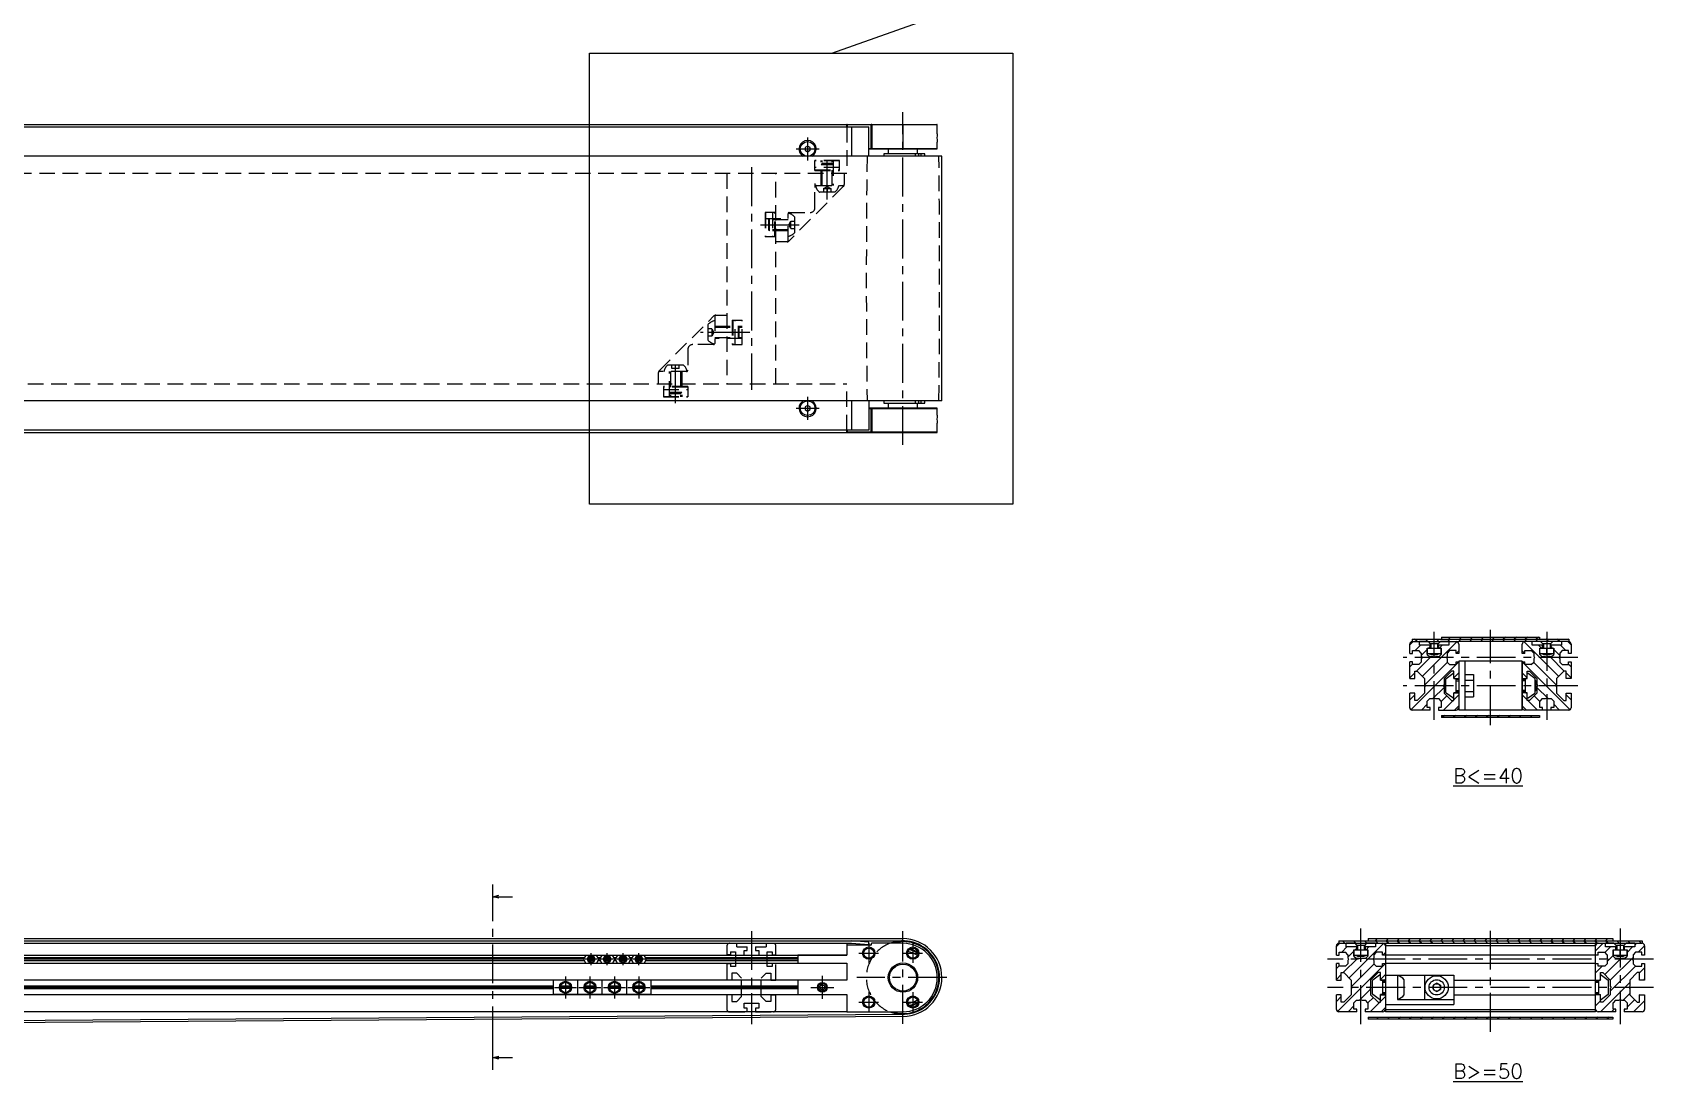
# Model space of a CAD drawing. Extents: x 0 to 1797, y -8 to 948.
# Drawn here: x 991 to 1654, y 105 to 534 of the extents above; entities that cross this region are included whole.
import ezdxf

# ---------------------------------------------------------------- set-up
doc = ezdxf.new("R2010")
doc.units = 0
doc.header["$LTSCALE"] = 0.5
doc.linetypes.add('CENTER', pattern=[50.8, 31.75, -6.35, 6.35, -6.35])
doc.linetypes.add('DASHED', pattern=[19.05, 12.7, -6.35])
for name, color, linetype in [('MSM_CENTER', 1, 'CENTER'), ('MSM_CONTINUOUS', 7, 'CONTINUOUS'), ('MSM_DASHED', 4, 'DASHED'), ('MSM_NARROW', 5, 'CONTINUOUS'), ('MSM_PART_NUMBER', 7, 'CONTINUOUS')]:
    doc.layers.add(name, color=color, linetype=linetype)
doc.styles.get("Standard").update_dxf_attribs({"font": 'txt.shx', "height": 3, "bigfont": 'bigfont.shx'})

msp = doc.modelspace()

# ---------------------------------------------------------------- linework, layer by layer
at = {"layer": 'MSM_CENTER'}
for p, q in [((1347.19, 365.77), (1347.19, 501.77)), ((1308.19, 491.47), (1308.19, 482.07)), ((1303.49, 486.77), (1312.89, 486.77)), ((1285.19, 479.27), (1285.19, 388.27)), ((1316.19, 466.02), (1316.19, 483.07)), ((1288.89, 455.77), (1305.94, 455.77)), ((1284.5, 411.77), (1264.44, 411.77)), ((1254.19, 382.77), (1254.19, 401.52)), ((1308.19, 385.47), (1308.19, 376.07)), ((1303.49, 380.77), (1312.89, 380.77)), ((1564.46, 253.32), (1564.46, 289.32)), ((1587.46, 251.17), (1587.46, 290.22)), ((1610.46, 289.32), (1610.46, 253.32)), ((1623.16, 278.82), (1551.76, 278.82)), ((1623.16, 267.32), (1551.76, 267.32)), ((1179.47, 120.26), (1179.47, 176.06)), ((1285.19, 167), (1285.19, 129)), ((1347.19, 129.1), (1347.19, 166.9)), ((1534.46, 129), (1534.46, 168)), ((1587.46, 125.85), (1587.46, 168.9)), ((1640.46, 168), (1640.46, 129)), ((1333.19, 162), (1333.19, 154)), ((1351.19, 162), (1351.19, 154)), ((1222.19, 155.5), (1217.19, 155.5)), ((1219.69, 153), (1219.69, 158)), ((1228.69, 155.5), (1223.69, 155.5)), ((1226.19, 153), (1226.19, 158)), ((1235.19, 155.5), (1230.19, 155.5)), ((1232.69, 153), (1232.69, 158)), ((1241.69, 155.5), (1236.69, 155.5)), ((1239.19, 153), (1239.19, 158)), ((1329.19, 158), (1337.19, 158)), ((1347.19, 158), (1355.19, 158)), ((1654.16, 155.5), (1520.76, 155.5)), ((1209.19, 148.5), (1209.19, 139.5)), ((1219.19, 148.5), (1219.19, 139.5)), ((1229.19, 148.5), (1229.19, 139.5)), ((1239.19, 148.5), (1239.19, 139.5)), ((1314.19, 148.7), (1314.19, 139.3)), ((1365.19, 148), (1328.29, 148)), ((1204.69, 144), (1213.69, 144)), ((1214.69, 144), (1223.69, 144)), ((1224.69, 144), (1233.69, 144)), ((1234.69, 144), (1243.69, 144)), ((1309.49, 144), (1318.89, 144)), ((1333.19, 142), (1333.19, 134)), ((1351.19, 142), (1351.19, 134)), ((1654.16, 144), (1520.76, 144)), ((1329.19, 138), (1337.19, 138)), ((1347.19, 138), (1355.19, 138))]:
    msp.add_line(p, q, dxfattribs=at)
at = {"layer": 'MSM_CONTINUOUS'}
for p, q in [((333.39, 496.77), (1360.99, 496.77)), ((361.13, 495.77), (1333.24, 495.77)), ((1324.19, 495.77), (1324.19, 496.77)), ((1361.19, 496.57), (1324.19, 496.57)), ((1324.39, 496.77), (1324.39, 495.77)), ((1326.23, 483.77), (1326.23, 495.77)), ((1333.24, 483.77), (1333.24, 495.77)), ((1333.99, 496.77), (1333.99, 486.77)), ((1334.19, 496.57), (1334.19, 486.97)), ((1334.39, 496.77), (1334.39, 486.77)), ((1347.19, 496.77), (1347.19, 486.77)), ((1361.19, 492.97), (1361.19, 496.57)), ((1308.19, 487.93), (1307.19, 487.35)), ((1307.19, 487.35), (1307.19, 486.19)), ((1307.19, 486.19), (1308.19, 485.62)), ((1309.19, 487.35), (1308.19, 487.93)), ((1308.19, 485.62), (1309.19, 486.19)), ((1309.19, 486.19), (1309.19, 487.35)), ((1333.24, 486.97), (1361.19, 486.97)), ((1333.24, 486.77), (1360.99, 486.77)), ((1339.34, 484.77), (1339.34, 483.77)), ((1356.14, 484.77), (1339.34, 484.77)), ((1341.19, 486.77), (1341.19, 484.77)), ((1352.37, 483.77), (1352.37, 484.77)), ((1353.19, 484.77), (1353.19, 486.77)), ((1353.7, 483.77), (1353.7, 484.77)), ((1354.44, 484.77), (1354.44, 483.77)), ((1356.14, 483.77), (1356.14, 484.77)), ((1361.19, 486.97), (1361.19, 489.59)), ((1363.09, 483.77), (331.29, 483.77)), ((1363.09, 383.77), (1363.09, 483.77)), ((1363.09, 383.77), (331.29, 383.77)), ((1308.19, 381.93), (1307.19, 381.35)), ((1307.19, 381.35), (1307.19, 380.19)), ((1307.19, 380.19), (1308.19, 379.62)), ((1309.19, 381.35), (1308.19, 381.93)), ((1308.19, 379.62), (1309.19, 380.19)), ((1309.19, 380.19), (1309.19, 381.35)), ((1326.23, 371.77), (1326.23, 383.77)), ((1333.24, 383.77), (1333.24, 371.77)), ((1360.99, 380.77), (1333.24, 380.77)), ((1361.19, 380.57), (1333.24, 380.57)), ((1333.99, 380.77), (1333.99, 370.77)), ((1334.19, 380.57), (1334.19, 370.97)), ((1334.39, 380.77), (1334.39, 370.77)), ((1339.34, 383.77), (1339.34, 382.77)), ((1339.34, 382.77), (1356.14, 382.77)), ((1341.19, 382.77), (1341.19, 380.77)), ((1347.19, 370.77), (1347.19, 380.77)), ((1352.37, 382.77), (1352.37, 383.77)), ((1353.19, 380.77), (1353.19, 382.77)), ((1353.7, 382.77), (1353.7, 383.77)), ((1354.44, 383.77), (1354.44, 382.77)), ((1356.14, 382.77), (1356.14, 383.77)), ((1361.19, 377.97), (1361.19, 380.57)), ((1333.24, 371.77), (361.13, 371.77)), ((1324.19, 370.77), (1324.19, 371.77)), ((1324.39, 371.77), (1324.39, 370.77)), ((1361.19, 370.97), (1361.19, 374.59)), ((333.39, 370.77), (1360.99, 370.77)), ((1361.19, 370.97), (1324.19, 370.97)), ((1555.46, 286.32), (1619.46, 286.32)), ((1555.46, 286.32), (1555.46, 285.32)), ((1555.46, 285.32), (1574.46, 285.32)), ((1558.46, 283.82), (1558.46, 285.32)), ((1561.96, 285.32), (1558.46, 285.32)), ((1561.96, 285.32), (1562.86, 284.42)), ((1566.06, 284.42), (1566.96, 285.32)), ((1570.46, 285.32), (1566.96, 285.32)), ((1567.46, 287.22), (1607.46, 287.22)), ((1567.46, 287.22), (1567.46, 286.32)), ((1570.46, 285.32), (1570.46, 283.82)), ((1619.46, 285.32), (1574.46, 285.32)), ((1604.46, 283.82), (1604.46, 285.32)), ((1607.96, 285.32), (1604.46, 285.32)), ((1607.46, 287.22), (1607.46, 286.32)), ((1607.96, 285.32), (1608.86, 284.42)), ((1612.06, 284.42), (1612.96, 285.32)), ((1616.46, 285.32), (1612.96, 285.32)), ((1616.46, 285.32), (1616.46, 283.82)), ((1619.46, 286.32), (1619.46, 285.32)), ((1554.46, 280.52), (1554.46, 284.32)), ((1554.46, 280.52), (1555.56, 280.52)), ((1555.56, 281.67), (1558.16, 281.67)), ((1555.56, 280.52), (1555.56, 281.67)), ((1559.16, 280.67), (1558.16, 281.67)), ((1562.76, 283.82), (1558.46, 283.82)), ((1559.16, 280.67), (1559.16, 279.34)), ((1559.16, 279.34), (1559.46, 278.82)), ((1559.46, 278.82), (1559.16, 278.3)), ((1561.61, 282.72), (1567.31, 282.72)), ((1561.61, 280.12), (1561.61, 282.72)), ((1561.61, 280.12), (1562.61, 279.12)), ((1561.71, 280.32), (1561.71, 282.72)), ((1567.21, 280.32), (1561.71, 280.32)), ((1563.94, 279.12), (1562.61, 279.12)), ((1562.76, 282.72), (1562.76, 283.82)), ((1562.86, 284.42), (1562.86, 282.72)), ((1566.06, 284.42), (1562.86, 284.42)), ((1562.91, 280.32), (1563.11, 280.12)), ((1563.11, 280.12), (1565.81, 280.12)), ((1564.46, 278.82), (1563.94, 279.12)), ((1564.46, 280.57), (1564.46, 282.72)), ((1564.98, 279.12), (1564.46, 278.82)), ((1566.31, 279.12), (1564.98, 279.12)), ((1565.81, 280.12), (1566.02, 280.33)), ((1566.06, 282.72), (1566.06, 284.42)), ((1566.16, 283.82), (1566.16, 282.72)), ((1570.46, 283.82), (1566.16, 283.82)), ((1566.31, 279.12), (1567.31, 280.12)), ((1567.21, 282.72), (1567.21, 280.32)), ((1567.31, 282.72), (1567.31, 280.12)), ((1569.76, 279.34), (1569.46, 278.82)), ((1569.46, 278.82), (1569.76, 278.3)), ((1570.76, 281.67), (1569.76, 280.67)), ((1569.76, 280.67), (1569.76, 279.34)), ((1573.36, 281.67), (1570.76, 281.67)), ((1573.36, 280.52), (1573.36, 281.67)), ((1574.46, 280.52), (1573.36, 280.52)), ((1574.46, 284.32), (1574.46, 280.52)), ((1600.46, 280.52), (1600.46, 284.32)), ((1601.56, 280.52), (1600.46, 280.52)), ((1601.56, 281.67), (1604.16, 281.67)), ((1601.56, 280.52), (1601.56, 281.67)), ((1605.16, 280.67), (1604.16, 281.67)), ((1608.76, 283.82), (1604.46, 283.82)), ((1605.16, 280.67), (1605.16, 279.34)), ((1605.16, 279.34), (1605.46, 278.82)), ((1605.46, 278.82), (1605.16, 278.3)), ((1607.61, 280.12), (1607.61, 282.72)), ((1607.61, 282.72), (1613.31, 282.72)), ((1607.61, 280.12), (1608.61, 279.12)), ((1607.71, 280.32), (1607.71, 282.72)), ((1613.21, 280.32), (1607.71, 280.32)), ((1609.94, 279.12), (1608.61, 279.12)), ((1608.76, 282.72), (1608.76, 283.82)), ((1612.06, 284.42), (1608.86, 284.42)), ((1608.86, 284.42), (1608.86, 282.72)), ((1608.91, 280.32), (1609.11, 280.12)), ((1609.11, 280.12), (1611.81, 280.12)), ((1610.46, 278.82), (1609.94, 279.12)), ((1610.46, 280.57), (1610.46, 282.72)), ((1610.98, 279.12), (1610.46, 278.82)), ((1612.31, 279.12), (1610.98, 279.12)), ((1611.81, 280.12), (1612.02, 280.33)), ((1612.06, 284.42), (1612.06, 282.72)), ((1612.16, 283.82), (1612.16, 282.72)), ((1616.46, 283.82), (1612.16, 283.82)), ((1612.31, 279.12), (1613.31, 280.12)), ((1613.21, 282.72), (1613.21, 280.32)), ((1613.31, 282.72), (1613.31, 280.12)), ((1615.76, 279.34), (1615.46, 278.82)), ((1615.46, 278.82), (1615.76, 278.3)), ((1616.76, 281.67), (1615.76, 280.67)), ((1615.76, 280.67), (1615.76, 279.34)), ((1619.36, 281.67), (1616.76, 281.67)), ((1619.36, 280.52), (1619.36, 281.67)), ((1620.46, 280.52), (1619.36, 280.52)), ((1620.46, 284.32), (1620.46, 280.52)), ((1554.46, 270.32), (1554.46, 277.12)), ((1555.56, 277.12), (1554.46, 277.12)), ((1555.56, 275.97), (1555.56, 277.12)), ((1558.16, 275.97), (1555.56, 275.97)), ((1556.46, 273.32), (1557.46, 273.32)), ((1556.46, 270.32), (1556.46, 273.32)), ((1560.46, 270.32), (1557.46, 273.32)), ((1558.16, 275.97), (1559.16, 276.97)), ((1559.16, 278.3), (1559.16, 276.97)), ((1571.46, 273.32), (1568.46, 270.32)), ((1569.29, 270.31), (1572.1, 272.28)), ((1569.76, 278.3), (1569.76, 276.97)), ((1569.76, 276.97), (1570.76, 275.97)), ((1570.76, 275.97), (1573.36, 275.97)), ((1572.46, 273.32), (1571.46, 273.32)), ((1572.46, 270.22), (1572.46, 273.32)), ((1573.36, 275.97), (1573.36, 277.12)), ((1573.36, 277.12), (1574.46, 277.12)), ((1600.46, 277.32), (1574.46, 277.32)), ((1574.46, 277.32), (1574.46, 257.32)), ((1576.96, 277.32), (1576.96, 257.32)), ((1576.96, 271.94), (1580.46, 271.94)), ((1580.46, 271.94), (1580.46, 262.7)), ((1600.46, 277.32), (1600.46, 257.32)), ((1600.46, 277.12), (1601.56, 277.12)), ((1600.46, 257.32), (1600.46, 277.12)), ((1601.56, 275.97), (1601.56, 277.12)), ((1604.16, 275.97), (1601.56, 275.97)), ((1602.46, 273.32), (1603.46, 273.32)), ((1602.46, 270.22), (1602.46, 273.32)), ((1605.63, 270.31), (1602.82, 272.28)), ((1606.46, 270.32), (1603.46, 273.32)), ((1604.16, 275.97), (1605.16, 276.97)), ((1605.16, 277.45), (1605.15, 277.45)), ((1605.16, 278.3), (1605.16, 276.97)), ((1617.46, 273.32), (1614.46, 270.32)), ((1615.76, 278.3), (1615.76, 276.97)), ((1615.76, 276.97), (1616.76, 275.97)), ((1616.76, 275.97), (1619.36, 275.97)), ((1618.46, 273.32), (1617.46, 273.32)), ((1618.46, 270.32), (1618.46, 273.32)), ((1619.36, 275.97), (1619.36, 277.12)), ((1619.36, 277.12), (1620.46, 277.12)), ((1620.46, 277.12), (1620.46, 270.32)), ((1554.46, 270.32), (1556.46, 270.32)), ((1556.46, 270.42), (1556.46, 271.62)), ((1556.46, 270.42), (1556.46, 270.42)), ((1560.46, 270.32), (1560.46, 267.84)), ((1560.46, 267.84), (1560.76, 267.32)), ((1560.76, 267.32), (1560.46, 266.8)), ((1560.46, 266.8), (1560.46, 264.32)), ((1568.46, 267.84), (1568.16, 267.32)), ((1568.16, 267.32), (1568.46, 266.8)), ((1568.46, 270.32), (1568.46, 267.84)), ((1568.46, 266.8), (1568.46, 264.32)), ((1568.96, 269.33), (1569.16, 269.53)), ((1568.96, 269.33), (1568.96, 265.31)), ((1568.96, 265.31), (1569.16, 265.11)), ((1569.16, 264.58), (1569.16, 270.06)), ((1572.46, 270.27), (1574.46, 270.27)), ((1572.46, 270.22), (1573.06, 270.22)), ((1573.26, 270.02), (1573.26, 264.62)), ((1574.46, 269.82), (1573.26, 269.82)), ((1576.96, 269.63), (1580.46, 269.63)), ((1600.46, 270.27), (1602.46, 270.27)), ((1600.46, 269.82), (1601.66, 269.82)), ((1601.66, 270.02), (1601.66, 264.62)), ((1602.46, 270.22), (1601.86, 270.22)), ((1605.76, 264.58), (1605.76, 270.06)), ((1605.96, 269.33), (1605.76, 269.53)), ((1605.96, 265.31), (1605.76, 265.11)), ((1605.96, 269.33), (1605.96, 265.31)), ((1606.46, 270.32), (1606.46, 267.84)), ((1606.46, 267.84), (1606.76, 267.32)), ((1606.76, 267.32), (1606.46, 266.8)), ((1606.46, 266.8), (1606.46, 264.32)), ((1614.46, 267.84), (1614.16, 267.32)), ((1614.16, 267.32), (1614.46, 266.8)), ((1614.46, 270.32), (1614.46, 267.84)), ((1614.46, 266.8), (1614.46, 264.32)), ((1618.46, 270.42), (1618.46, 271.62)), ((1618.46, 270.42), (1618.46, 270.42)), ((1620.46, 270.32), (1618.46, 270.32)), ((1554.46, 258.32), (1554.46, 264.32)), ((1556.46, 264.32), (1554.46, 264.32)), ((1556.46, 261.32), (1556.46, 264.32)), ((1557.46, 261.32), (1556.46, 261.32)), ((1557.46, 261.32), (1560.46, 264.32)), ((1562.61, 262.02), (1561.61, 261.02)), ((1561.61, 258.42), (1561.61, 261.02)), ((1562.61, 262.02), (1563.94, 262.02)), ((1563.94, 262.02), (1564.46, 262.32)), ((1564.46, 262.32), (1564.98, 262.02)), ((1564.98, 262.02), (1566.31, 262.02)), ((1567.31, 261.02), (1566.31, 262.02)), ((1567.31, 261.02), (1567.31, 258.42)), ((1568.46, 264.32), (1571.46, 261.32)), ((1572.1, 262.36), (1569.29, 264.33)), ((1571.46, 261.32), (1572.46, 261.32)), ((1572.46, 261.32), (1572.46, 264.42)), ((1573.06, 264.42), (1572.46, 264.42)), ((1572.46, 264.37), (1574.46, 264.37)), ((1573.26, 264.82), (1574.46, 264.82)), ((1576.96, 265.01), (1580.46, 265.01)), ((1576.96, 262.7), (1580.46, 262.7)), ((1601.66, 264.82), (1600.46, 264.82)), ((1602.46, 264.37), (1600.46, 264.37)), ((1601.86, 264.42), (1602.46, 264.42)), ((1602.46, 261.32), (1602.46, 264.42)), ((1603.46, 261.32), (1602.46, 261.32)), ((1602.82, 262.36), (1605.63, 264.33)), ((1603.46, 261.32), (1606.46, 264.32)), ((1608.61, 262.02), (1607.61, 261.02)), ((1607.61, 258.42), (1607.61, 261.02)), ((1608.61, 262.02), (1609.94, 262.02)), ((1609.94, 262.02), (1610.46, 262.32)), ((1610.46, 262.32), (1610.98, 262.02)), ((1610.98, 262.02), (1612.31, 262.02)), ((1613.31, 261.02), (1612.31, 262.02)), ((1613.31, 261.02), (1613.31, 258.42)), ((1614.46, 264.32), (1617.46, 261.32)), ((1617.46, 261.32), (1618.46, 261.32)), ((1618.46, 264.32), (1620.46, 264.32)), ((1618.46, 261.32), (1618.46, 264.32)), ((1618.46, 263.02), (1618.46, 264.22)), ((1620.46, 264.32), (1620.46, 258.32)), ((1562.76, 257.32), (1555.46, 257.32)), ((1562.76, 258.42), (1561.61, 258.42)), ((1562.76, 257.32), (1562.76, 258.42)), ((1567.31, 258.42), (1566.16, 258.42)), ((1566.16, 258.42), (1566.16, 257.32)), ((1566.16, 257.32), (1573.46, 257.32)), ((1567.46, 255.16), (1567.46, 254.26)), ((1567.46, 255.16), (1607.46, 255.16)), ((1607.46, 254.26), (1567.46, 254.26)), ((1600.46, 257.32), (1574.46, 257.32)), ((1619.46, 257.32), (1601.46, 257.32)), ((1607.46, 255.16), (1607.46, 254.26)), ((1608.76, 258.42), (1607.61, 258.42)), ((1608.76, 257.32), (1608.76, 258.42)), ((1613.31, 258.42), (1612.16, 258.42)), ((1612.16, 258.42), (1612.16, 257.32)), ((1179.47, 176.06), (1179.47, 186.06)), ((1179.47, 181.06), (1181.97, 181.73)), ((1179.47, 181.06), (1187.47, 181.06)), ((1181.97, 180.39), (1179.47, 181.06)), ((347.19, 163.9), (1347.19, 163.9)), ((347.19, 163), (1347.19, 163)), ((368.19, 162), (1326.19, 162)), ((1324.19, 162), (1324.19, 157.1)), ((1333.99, 161.2), (1324.39, 161.2)), ((1326.19, 162), (1333.17, 161.5)), ((1333.24, 162.5), (1326.22, 163)), ((1333.17, 161.5), (1333.24, 162.5)), ((1334.19, 161.8), (1334.19, 161.4)), ((1347.19, 162), (1334.39, 162)), ((1347.19, 161.8), (1347.19, 162)), ((1524.46, 157.2), (1524.46, 161)), ((1525.46, 163), (1649.46, 163)), ((1525.46, 163), (1525.46, 162)), ((1525.46, 162), (1649.46, 162)), ((1528.46, 160.5), (1528.46, 162)), ((1531.96, 162), (1528.46, 162)), ((1532.76, 160.5), (1528.46, 160.5)), ((1531.61, 159.4), (1537.31, 159.4)), ((1531.61, 156.8), (1531.61, 159.4)), ((1531.71, 157), (1531.71, 159.4)), ((1531.96, 162), (1532.86, 161.1)), ((1532.76, 159.4), (1532.76, 160.5)), ((1536.06, 161.1), (1532.86, 161.1)), ((1532.86, 161.1), (1532.86, 159.4)), ((1534.46, 157.25), (1534.46, 159.4)), ((1536.06, 161.1), (1536.96, 162)), ((1536.06, 161.1), (1536.06, 159.4)), ((1536.16, 160.5), (1536.16, 159.4)), ((1540.46, 160.5), (1536.16, 160.5)), ((1540.46, 162), (1536.96, 162)), ((1537.21, 159.4), (1537.21, 157)), ((1537.31, 159.4), (1537.31, 156.8)), ((1537.46, 163.9), (1637.46, 163.9)), ((1537.46, 163.9), (1537.46, 163)), ((1540.46, 162), (1540.46, 160.5)), ((1544.46, 162), (1544.46, 134)), ((1630.46, 161), (1544.46, 161)), ((1630.46, 134), (1630.46, 162)), ((1634.46, 160.5), (1634.46, 162)), ((1637.96, 162), (1634.46, 162)), ((1638.76, 160.5), (1634.46, 160.5)), ((1637.46, 163.9), (1637.46, 163)), ((1637.61, 159.4), (1643.31, 159.4)), ((1637.61, 156.8), (1637.61, 159.4)), ((1637.71, 157), (1637.71, 159.4)), ((1637.96, 162), (1638.86, 161.1)), ((1638.76, 159.4), (1638.76, 160.5)), ((1642.06, 161.1), (1638.86, 161.1)), ((1638.86, 161.1), (1638.86, 159.4)), ((1640.46, 157.25), (1640.46, 159.4)), ((1642.06, 161.1), (1642.96, 162)), ((1642.06, 161.1), (1642.06, 159.4)), ((1642.16, 160.5), (1642.16, 159.4)), ((1646.46, 160.5), (1642.16, 160.5)), ((1646.46, 162), (1642.96, 162)), ((1643.21, 159.4), (1643.21, 157)), ((1643.31, 159.4), (1643.31, 156.8)), ((1646.46, 162), (1646.46, 160.5)), ((1649.46, 163), (1649.46, 162)), ((1650.46, 161), (1650.46, 157.2)), ((370.19, 157.2), (1324.19, 157.2)), ((1324.19, 153.8), (370.19, 153.8)), ((1216.81, 156.02), (390.19, 156.02)), ((1216.51, 155.5), (390.19, 155.5)), ((390.19, 154.98), (1216.81, 154.98)), ((1217.49, 157.2), (1216.51, 155.5)), ((1216.51, 155.5), (1217.49, 153.8)), ((1220.92, 155.5), (1218.46, 155.5)), ((1220.8, 156.02), (1218.57, 156.02)), ((1220.8, 154.98), (1218.57, 154.98)), ((1222.86, 155.5), (1221.88, 157.2)), ((1221.88, 153.8), (1222.86, 155.5)), ((1223.31, 156.02), (1222.56, 156.02)), ((1222.56, 154.98), (1223.31, 154.98)), ((1223.01, 155.5), (1222.86, 155.5)), ((1223.99, 157.2), (1223.01, 155.5)), ((1223.01, 155.5), (1223.99, 153.8)), ((1227.42, 155.5), (1224.96, 155.5)), ((1227.3, 156.02), (1225.07, 156.02)), ((1227.3, 154.98), (1225.07, 154.98)), ((1229.36, 155.5), (1228.38, 157.2)), ((1228.38, 153.8), (1229.36, 155.5)), ((1229.81, 156.02), (1229.06, 156.02)), ((1229.06, 154.98), (1229.81, 154.98)), ((1229.51, 155.5), (1229.36, 155.5)), ((1230.49, 157.2), (1229.51, 155.5)), ((1229.51, 155.5), (1230.49, 153.8)), ((1233.92, 155.5), (1231.46, 155.5)), ((1233.8, 156.02), (1231.57, 156.02)), ((1233.8, 154.98), (1231.57, 154.98)), ((1235.86, 155.5), (1234.88, 157.2)), ((1234.88, 153.8), (1235.86, 155.5)), ((1236.31, 156.02), (1235.56, 156.02)), ((1235.56, 154.98), (1236.31, 154.98)), ((1236.01, 155.5), (1235.86, 155.5)), ((1236.99, 157.2), (1236.01, 155.5)), ((1236.01, 155.5), (1236.99, 153.8)), ((1240.42, 155.5), (1237.96, 155.5)), ((1240.3, 156.02), (1238.07, 156.02)), ((1240.3, 154.98), (1238.07, 154.98)), ((1242.36, 155.5), (1241.38, 157.2)), ((1241.38, 153.8), (1242.36, 155.5)), ((1304.19, 156.02), (1242.06, 156.02)), ((1242.06, 154.98), (1304.19, 154.98)), ((1304.19, 155.5), (1242.36, 155.5)), ((1324.19, 157.1), (1304.19, 157.1)), ((1304.19, 157.1), (1304.19, 153.9)), ((1304.19, 153.9), (1324.19, 153.9)), ((1324.19, 153.9), (1324.19, 146.9)), ((1353.04, 157.08), (1352.69, 157.29)), ((1353.13, 158.02), (1353.25, 157.93)), ((1524.46, 157.2), (1525.56, 157.2)), ((1524.46, 147), (1524.46, 153.8)), ((1525.56, 153.8), (1524.46, 153.8)), ((1525.56, 158.35), (1528.16, 158.35)), ((1525.56, 157.2), (1525.56, 158.35)), ((1525.56, 152.65), (1525.56, 153.8)), ((1528.16, 152.65), (1525.56, 152.65)), ((1529.16, 157.35), (1528.16, 158.35)), ((1528.16, 152.65), (1529.16, 153.65)), ((1529.16, 157.35), (1529.16, 156.02)), ((1529.16, 156.02), (1529.46, 155.5)), ((1529.46, 155.5), (1529.16, 154.98)), ((1529.16, 154.98), (1529.16, 153.65)), ((1531.61, 156.8), (1532.61, 155.8)), ((1537.21, 157), (1531.71, 157)), ((1533.94, 155.8), (1532.61, 155.8)), ((1532.91, 157), (1533.11, 156.8)), ((1533.11, 156.8), (1535.81, 156.8)), ((1534.46, 155.5), (1533.94, 155.8)), ((1534.98, 155.8), (1534.46, 155.5)), ((1536.31, 155.8), (1534.98, 155.8)), ((1535.81, 156.8), (1536.02, 157)), ((1536.31, 155.8), (1537.31, 156.8)), ((1539.76, 156.02), (1539.46, 155.5)), ((1539.46, 155.5), (1539.76, 154.98)), ((1540.76, 158.35), (1539.76, 157.35)), ((1539.76, 157.35), (1539.76, 156.02)), ((1539.76, 154.98), (1539.76, 153.65)), ((1539.76, 154.13), (1539.77, 154.13)), ((1539.76, 153.65), (1540.76, 152.65)), ((1543.36, 158.35), (1540.76, 158.35)), ((1540.76, 152.65), (1543.36, 152.65)), ((1543.36, 157.2), (1543.36, 158.35)), ((1544.46, 157.2), (1543.36, 157.2)), ((1543.36, 152.65), (1543.36, 153.8)), ((1543.36, 153.8), (1544.46, 153.8)), ((1544.46, 157.25), (1630.46, 157.25)), ((1630.46, 153.75), (1544.46, 153.75)), ((1631.56, 157.2), (1630.46, 157.2)), ((1630.46, 153.8), (1631.56, 153.8)), ((1631.56, 158.35), (1634.16, 158.35)), ((1631.56, 157.2), (1631.56, 158.35)), ((1631.56, 152.65), (1631.56, 153.8)), ((1634.16, 152.65), (1631.56, 152.65)), ((1635.16, 157.35), (1634.16, 158.35)), ((1634.16, 152.65), (1635.16, 153.65)), ((1635.16, 154.13), (1635.15, 154.13)), ((1635.16, 157.35), (1635.16, 156.02)), ((1635.16, 156.02), (1635.46, 155.5)), ((1635.46, 155.5), (1635.16, 154.98)), ((1635.16, 154.98), (1635.16, 153.65)), ((1637.61, 156.8), (1638.61, 155.8)), ((1643.21, 157), (1637.71, 157)), ((1639.94, 155.8), (1638.61, 155.8)), ((1638.91, 157), (1639.11, 156.8)), ((1639.11, 156.8), (1641.81, 156.8)), ((1640.46, 155.5), (1639.94, 155.8)), ((1640.98, 155.8), (1640.46, 155.5)), ((1642.31, 155.8), (1640.98, 155.8)), ((1641.81, 156.8), (1642.02, 157)), ((1642.31, 155.8), (1643.31, 156.8)), ((1645.76, 156.02), (1645.46, 155.5)), ((1645.46, 155.5), (1645.76, 154.98)), ((1646.76, 158.35), (1645.76, 157.35)), ((1645.76, 157.35), (1645.76, 156.02)), ((1645.76, 154.98), (1645.76, 153.65)), ((1645.76, 153.65), (1646.76, 152.65)), ((1649.36, 158.35), (1646.76, 158.35)), ((1646.76, 152.65), (1649.36, 152.65)), ((1649.36, 157.2), (1649.36, 158.35)), ((1650.46, 157.2), (1649.36, 157.2)), ((1649.36, 152.65), (1649.36, 153.8)), ((1649.36, 153.8), (1650.46, 153.8)), ((1650.46, 153.8), (1650.46, 147)), ((1324.19, 147), (929.96, 147)), ((1204.19, 147), (1204.19, 141)), ((1244.19, 146.9), (1204.19, 146.9)), ((1214.19, 141), (1214.19, 147)), ((1224.19, 141), (1224.19, 147)), ((1234.19, 141), (1234.19, 147)), ((1244.19, 141), (1244.19, 147)), ((1304.19, 147), (1304.19, 141)), ((1324.19, 146.9), (1304.19, 146.9)), ((1524.46, 147), (1526.46, 147)), ((1526.46, 147), (1526.46, 150)), ((1526.46, 150), (1527.46, 150)), ((1526.46, 147.1), (1526.46, 148.3)), ((1526.46, 147.1), (1526.46, 147.1)), ((1530.46, 147), (1527.46, 150)), ((1530.46, 147), (1530.46, 144.52)), ((1541.46, 150), (1538.46, 147)), ((1538.46, 147), (1538.46, 144.52)), ((1539.16, 141.26), (1539.16, 146.74)), ((1542.1, 148.96), (1539.29, 146.99)), ((1542.46, 150), (1541.46, 150)), ((1542.46, 146.9), (1542.46, 150)), ((1544.46, 147), (1542.46, 147)), ((1542.46, 146.9), (1543.06, 146.9)), ((1543.26, 146.7), (1543.26, 141.3)), ((1544.46, 146.5), (1543.26, 146.5)), ((1544.46, 149), (1572.46, 149)), ((1549.46, 149), (1549.46, 139)), ((1552.21, 140.87), (1552.21, 147.12)), ((1560.46, 149), (1560.46, 139)), ((1572.46, 149), (1572.46, 137)), ((1572.46, 147), (1632.46, 147)), ((1630.46, 146.5), (1631.66, 146.5)), ((1631.66, 146.7), (1631.66, 141.3)), ((1631.86, 146.9), (1632.46, 146.9)), ((1632.46, 150), (1633.46, 150)), ((1632.46, 146.9), (1632.46, 150)), ((1632.82, 148.96), (1635.63, 146.99)), ((1636.46, 147), (1633.46, 150)), ((1635.76, 141.26), (1635.76, 146.74)), ((1636.46, 147), (1636.46, 144.52)), ((1647.46, 150), (1644.46, 147)), ((1644.46, 147), (1644.46, 144.52)), ((1648.46, 150), (1647.46, 150)), ((1648.46, 147), (1648.46, 150)), ((1648.46, 147.1), (1648.46, 148.3)), ((1648.46, 147.1), (1648.46, 147.1)), ((1650.46, 147), (1648.46, 147)), ((1204.19, 144.52), (930.06, 144.52)), ((1204.19, 144), (930.06, 144)), ((930.06, 143.48), (1204.19, 143.48)), ((1324.19, 141), (930.06, 141)), ((1244.19, 141.1), (1204.19, 141.1)), ((1211.25, 144), (1207.12, 144)), ((1211.19, 144.52), (1207.19, 144.52)), ((1211.19, 143.48), (1207.19, 143.48)), ((1221.25, 144), (1217.12, 144)), ((1221.19, 144.52), (1217.19, 144.52)), ((1221.19, 143.48), (1217.19, 143.48)), ((1231.25, 144), (1227.12, 144)), ((1231.19, 144.52), (1227.19, 144.52)), ((1231.19, 143.48), (1227.19, 143.48)), ((1241.25, 144), (1237.12, 144)), ((1241.19, 144.52), (1237.19, 144.52)), ((1241.19, 143.48), (1237.19, 143.48)), ((1304.19, 144.52), (1244.19, 144.52)), ((1304.19, 144), (1244.19, 144)), ((1244.19, 143.48), (1304.19, 143.48)), ((1304.19, 141.1), (1324.19, 141.1)), ((1313.07, 144.31), (1313.9, 145.12)), ((1313.36, 143.19), (1313.07, 144.31)), ((1314.48, 142.88), (1313.36, 143.19)), ((1313.9, 145.12), (1315.01, 144.81)), ((1315.3, 143.69), (1314.48, 142.88)), ((1315.01, 144.81), (1315.3, 143.69)), ((1324.19, 141.1), (1324.19, 134)), ((1526.46, 141), (1524.46, 141)), ((1524.46, 135), (1524.46, 141)), ((1526.46, 138), (1526.46, 141)), ((1527.46, 138), (1530.46, 141)), ((1530.46, 144.52), (1530.76, 144)), ((1530.76, 144), (1530.46, 143.48)), ((1530.46, 143.48), (1530.46, 141)), ((1538.46, 144.52), (1538.16, 144)), ((1538.16, 144), (1538.46, 143.48)), ((1538.46, 143.48), (1538.46, 141)), ((1538.46, 141), (1541.46, 138)), ((1542.1, 139.04), (1539.29, 141.01)), ((1542.46, 138), (1542.46, 141.1)), ((1543.06, 141.1), (1542.46, 141.1)), ((1542.46, 141), (1544.46, 141)), ((1543.26, 141.5), (1544.46, 141.5)), ((1565.46, 145.73), (1563.96, 144.87)), ((1563.96, 144.87), (1563.96, 143.13)), ((1563.96, 143.13), (1565.46, 142.27)), ((1566.96, 144.87), (1565.46, 145.73)), ((1565.46, 142.27), (1566.96, 143.13)), ((1566.96, 144.87), (1566.96, 143.13)), ((1572.46, 141), (1630.46, 141)), ((1631.66, 141.5), (1630.46, 141.5)), ((1630.46, 141.1), (1632.46, 141.1)), ((1631.86, 141.1), (1632.46, 141.1)), ((1632.46, 138), (1632.46, 141.1)), ((1635.63, 141.01), (1632.82, 139.04)), ((1633.46, 138), (1636.46, 141)), ((1636.46, 144.52), (1636.76, 144)), ((1636.46, 144.52), (1636.76, 144)), ((1636.76, 144), (1636.46, 143.48)), ((1636.76, 144), (1636.46, 143.48)), ((1636.46, 143.48), (1636.46, 141)), ((1644.46, 144.52), (1644.16, 144)), ((1644.16, 144), (1644.46, 143.48)), ((1644.46, 143.48), (1644.46, 141)), ((1644.46, 141), (1647.46, 138)), ((1648.46, 141), (1650.46, 141)), ((1648.46, 138), (1648.46, 141)), ((1648.46, 139.7), (1648.46, 140.9)), ((1650.46, 141), (1650.46, 135)), ((1324.19, 134), (930.06, 134)), ((930.19, 130.11), (1347.29, 133)), ((1324.19, 134), (1347.19, 134)), ((1347.19, 134.2), (1347.19, 134)), ((1532.76, 134), (1525.46, 134)), ((1527.46, 138), (1526.46, 138)), ((1532.61, 138.7), (1531.61, 137.7)), ((1531.61, 135.1), (1531.61, 137.7)), ((1532.76, 135.1), (1531.61, 135.1)), ((1532.61, 138.7), (1533.94, 138.7)), ((1532.76, 134), (1532.76, 135.1)), ((1533.94, 138.7), (1534.46, 139)), ((1534.46, 139), (1534.98, 138.7)), ((1534.98, 138.7), (1536.31, 138.7)), ((1537.31, 135.1), (1536.16, 135.1)), ((1536.16, 135.1), (1536.16, 134)), ((1543.46, 134), (1536.16, 134)), ((1537.31, 137.7), (1536.31, 138.7)), ((1537.31, 137.7), (1537.31, 135.1)), ((1541.46, 138), (1542.46, 138)), ((1544.46, 137), (1572.46, 137)), ((1544.46, 135), (1544.46, 134.84)), ((1544.46, 135), (1630.46, 135)), ((1630.46, 134), (1544.46, 134)), ((1549.46, 139), (1572.46, 139)), ((1638.76, 134), (1631.46, 134)), ((1633.46, 138), (1632.46, 138)), ((1638.61, 138.7), (1637.61, 137.7)), ((1637.61, 135.1), (1637.61, 137.7)), ((1638.76, 135.1), (1637.61, 135.1)), ((1638.61, 138.7), (1639.94, 138.7)), ((1638.76, 134), (1638.76, 135.1)), ((1639.94, 138.7), (1640.46, 139)), ((1640.46, 139), (1640.98, 138.7)), ((1640.98, 138.7), (1642.31, 138.7)), ((1642.16, 135.1), (1642.16, 134)), ((1643.31, 135.1), (1642.16, 135.1)), ((1649.46, 134), (1642.16, 134)), ((1643.31, 137.7), (1642.31, 138.7)), ((1643.31, 137.7), (1643.31, 135.1)), ((1647.46, 138), (1648.46, 138)), ((1347.3, 132.1), (930.19, 129.21)), ((1537.46, 131.84), (1637.46, 131.84)), ((1537.46, 131.84), (1537.46, 130.94)), ((1637.46, 130.94), (1537.46, 130.94)), ((1637.46, 131.84), (1637.46, 130.94)), ((1179.47, 110.26), (1179.47, 120.26)), ((1179.47, 115.26), (1181.97, 115.93)), ((1179.47, 115.26), (1187.47, 115.26)), ((1181.97, 114.59), (1179.47, 115.26))]:
    msp.add_line(p, q, dxfattribs=at)
for centre, radius in [((1308.19, 486.77), 3), ((1308.19, 380.77), 3), ((1333.19, 158), 2.07), ((1351.19, 158), 2.07), ((1219.69, 155.5), 1.23), ((1226.19, 155.5), 1.23), ((1232.69, 155.5), 1.23), ((1239.19, 155.5), 1.23), ((1347.19, 148), 6), ((1347.19, 148), 5.5), ((1209.19, 144), 2.07), ((1219.19, 144), 2.07), ((1229.19, 144), 2.07), ((1239.19, 144), 2.07), ((1314.19, 144), 2), ((1565.46, 144), 4.75), ((1565.46, 144), 3.12), ((1314.19, 144), 1), ((1333.19, 138), 2.07), ((1351.19, 138), 2.07), ((1565.46, 144), 1.5)]:
    msp.add_circle(centre, radius, dxfattribs=at)
for centre, radius, start, end in [((1324.39, 496.57), 0.2, 90, 180), ((1334.39, 496.57), 0.2, 90, 180), ((1360.99, 496.57), 0.2, 0, 90), ((1375.08, 491.28), 14, 173.06607, 186.93393), ((1308.19, 486.77), 3.5, 301.00272, 238.99728), ((1334.39, 486.97), 0.2, 180, 270), ((1360.99, 486.97), 0.2, 270, 0), ((1308.19, 380.77), 3.5, 121.00272, 58.99728), ((1334.43, 380.52), 0.229, 134.51973, 167.93762), ((1334.43, 380.53), 0.229, 102.05451, 135.49042), ((1360.99, 380.57), 0.2, 0, 90), ((1375.1, 376.28), 14.02, 173.07512, 186.92488), ((1324.39, 370.97), 0.2, 180, 270), ((1334.39, 370.97), 0.2, 180, 270), ((1360.99, 370.97), 0.2, 270, 0), ((1555.46, 284.32), 1, 90, 180), ((1573.46, 284.32), 1, 0, 90), ((1601.46, 284.32), 1, 90, 180), ((1619.46, 284.32), 1, 0, 90), ((1563.09, 284.23), 3.91, 249.4278, 290.5722), ((1565.84, 284.29), 3.97, 249.74384, 290.25616), ((1609.09, 284.23), 3.91, 249.4278, 290.5722), ((1611.84, 284.29), 3.97, 249.74384, 290.25616), ((1572.23, 272.09), 0.228, 0.00019, 124.99191), ((1602.69, 272.09), 0.228, 55.00809, 179.99981), ((1569.46, 270.06), 0.3, 124.99202, 180), ((1573.06, 270.02), 0.2, 0, 90), ((1601.86, 270.02), 0.2, 90, 180), ((1605.46, 270.06), 0.3, 360, 55.00798), ((1569.46, 264.58), 0.3, 180, 235.00798), ((1572.23, 262.55), 0.228, 235.00809, 359.99981), ((1573.06, 264.62), 0.2, 270, 0), ((1601.86, 264.62), 0.2, 180, 270), ((1602.69, 262.55), 0.228, 180.00019, 304.99191), ((1605.46, 264.58), 0.3, 304.99202, 0), ((1555.46, 258.32), 1, 180, 270), ((1573.46, 258.32), 1, 270, 0), ((1601.46, 258.32), 1, 180, 270), ((1619.46, 258.32), 1, 270, 0), ((1324.39, 161), 0.2, 90, 180), ((1333.99, 161.4), 0.2, 270, 0), ((1334.39, 161.8), 0.2, 90, 180), ((1347.19, 148), 15, 248.96053, 111.03943), ((1347.19, 148), 14.7, 252.24722, 107.75278), ((1347.19, 148), 15.9, 270.39637, 90), ((1347.19, 148), 14, 270, 90), ((1347.8, 149.26), 10.25, 58.67368, 79.73327), ((1346.69, 146.74), 13.29, 60.50055, 75.92357), ((1346.67, 146.7), 13.38, 60.68591, 75.71674), ((1525.46, 161), 1, 90, 180), ((1543.46, 161), 1, 0, 90), ((1631.46, 161), 1, 90, 180), ((1649.46, 161), 1, 0, 90), ((1346.37, 145.81), 13.11, 61.14769, 77.47146), ((1533.09, 160.91), 3.91, 249.4278, 290.5722), ((1535.84, 160.97), 3.97, 249.74384, 290.25616), ((1639.09, 160.91), 3.91, 249.4278, 290.5722), ((1641.84, 160.97), 3.97, 249.74384, 290.25616), ((1539.46, 146.74), 0.3, 124.99202, 180), ((1542.23, 148.77), 0.228, 0.00019, 124.99191), ((1543.06, 146.7), 0.2, 0, 90), ((1544.16, 147.3), 0.3, 270, 0), ((1548.56, 144.09), 4.75, 39.77311, 79.06843), ((1631.86, 146.7), 0.2, 90, 180), ((1632.69, 148.77), 0.228, 55.00809, 179.99981), ((1635.46, 146.74), 0.3, 360, 55.00798), ((1539.46, 141.26), 0.3, 180, 235.00798), ((1543.06, 141.3), 0.2, 270, 360), ((1544.16, 140.7), 0.3, 0, 90), ((1548.56, 143.91), 4.75, 280.93157, 320.22689), ((1631.86, 141.3), 0.2, 180, 270), ((1635.46, 141.26), 0.3, 304.99202, 0), ((1347.19, 148), 10.8, 280.8048, 302.79802), ((1348.51, 144.59), 8.02, 277.96972, 306.20878), ((1347.19, 148), 11.95, 283.22132, 300.3815), ((1347.19, 148), 12, 283.42051, 300.18231), ((1525.46, 135), 1, 180, 270), ((1542.23, 139.23), 0.228, 235.00809, 359.99981), ((1543.46, 135), 1, 270, 0), ((1631.46, 135), 1, 180, 270), ((1632.69, 139.23), 0.228, 180.00019, 304.99191), ((1649.46, 135), 1, 270, 0)]:
    msp.add_arc(centre, radius, start, end, dxfattribs=at)
at = {"layer": 'MSM_DASHED'}
for p, q in [((1324.19, 495.77), (1324.19, 476.77)), ((1321.19, 482.07), (1311.19, 482.07)), ((1311.19, 477.97), (1311.19, 482.07)), ((1321.19, 481.94), (1311.19, 481.94)), ((1321.19, 479.13), (1311.19, 479.13)), ((1311.19, 478.17), (1321.19, 478.17)), ((1311.19, 477.97), (1321.19, 477.97)), ((1313.69, 471.77), (1313.69, 482.07)), ((1313.69, 480.34), (1314.12, 480.77)), ((1313.69, 480.34), (1318.69, 480.34)), ((1314.12, 471.77), (1314.12, 482.07)), ((1318.25, 480.77), (1314.12, 480.77)), ((1318.25, 471.77), (1318.25, 482.07)), ((1318.25, 480.77), (1318.69, 480.34)), ((1318.69, 482.07), (1318.69, 471.77)), ((1321.19, 477.97), (1321.19, 482.07)), ((1324.19, 476.77), (370.19, 476.77)), ((1275.19, 476.77), (1275.19, 390.77)), ((1295.19, 390.77), (1295.19, 476.77)), ((1322.89, 471.48), (1300.48, 449.06)), ((1311.19, 472.58), (1311.19, 471.02)), ((1311.19, 462.77), (1311.19, 471.27)), ((1311.69, 471.77), (1323.1, 471.77)), ((1314.69, 470.58), (1316.19, 471.45)), ((1316.19, 471.45), (1317.69, 470.58)), ((1323.19, 476.77), (1323.19, 472.19)), ((1319.31, 469.02), (1313.06, 469.02)), ((1314.69, 470.58), (1314.69, 469.02)), ((1314.69, 470.58), (1317.69, 470.58)), ((1316.19, 470.58), (1316.19, 469.02)), ((1317.69, 470.58), (1317.69, 469.02)), ((1290.89, 460.77), (1290.89, 450.77)), ((1294.99, 460.77), (1290.89, 460.77)), ((1290.89, 458.27), (1300.19, 458.27)), ((1300.19, 457.84), (1290.89, 457.84)), ((1291.02, 460.77), (1291.02, 450.77)), ((1292.19, 457.84), (1292.62, 458.27)), ((1292.19, 457.84), (1292.19, 453.7)), ((1292.62, 453.27), (1292.62, 458.27)), ((1293.83, 460.77), (1293.83, 450.77)), ((1294.79, 450.77), (1294.79, 460.77)), ((1294.99, 450.77), (1294.99, 460.77)), ((1300.19, 448.86), (1300.19, 460.27)), ((1300.69, 460.77), (1309.19, 460.77)), ((1302.94, 452.65), (1302.94, 458.9)), ((1300.19, 453.7), (1290.89, 453.7)), ((1300.19, 453.27), (1290.89, 453.27)), ((1292.62, 453.27), (1292.19, 453.7)), ((1300.51, 455.77), (1301.38, 457.27)), ((1301.38, 454.27), (1300.51, 455.77)), ((1301.38, 457.27), (1302.94, 457.27)), ((1301.38, 454.27), (1301.38, 457.27)), ((1301.38, 455.77), (1302.94, 455.77)), ((1301.38, 454.27), (1302.94, 454.27)), ((1294.99, 450.77), (1290.89, 450.77)), ((1299.77, 448.77), (1295.19, 448.77)), ((1247.48, 396.06), (1269.89, 418.48)), ((1270.19, 418.68), (1270.19, 407.27)), ((1270.6, 418.77), (1275.19, 418.77)), ((1267.44, 414.9), (1267.44, 408.65)), ((1269, 413.27), (1267.44, 413.27)), ((1269, 411.77), (1267.44, 411.77)), ((1269, 413.27), (1269.86, 411.77)), ((1269, 413.27), (1269, 410.27)), ((1269.86, 411.77), (1269, 410.27)), ((1270.19, 414.27), (1281.49, 414.27)), ((1270.19, 413.84), (1281.49, 413.84)), ((1277.39, 416.77), (1277.39, 406.77)), ((1277.39, 416.77), (1281.49, 416.77)), ((1277.59, 416.77), (1277.59, 406.77)), ((1278.55, 406.77), (1278.55, 416.77)), ((1279.75, 414.27), (1279.75, 409.27)), ((1279.75, 414.27), (1280.19, 413.84)), ((1280.19, 409.7), (1280.19, 413.84)), ((1281.36, 406.77), (1281.36, 416.77)), ((1281.49, 406.77), (1281.49, 416.77)), ((1259.19, 404.77), (1259.19, 396.27)), ((1269.69, 406.77), (1261.19, 406.77)), ((1269, 410.27), (1267.44, 410.27)), ((1270.19, 409.7), (1281.49, 409.7)), ((1281.49, 409.27), (1270.19, 409.27)), ((1277.39, 406.77), (1281.49, 406.77)), ((1280.19, 409.7), (1279.75, 409.27)), ((1251.06, 398.52), (1257.31, 398.52)), ((1252.69, 396.96), (1252.69, 398.52)), ((1254.19, 396.96), (1254.19, 398.52)), ((1255.69, 396.96), (1255.69, 398.52)), ((1247.19, 390.77), (1247.19, 395.36)), ((1258.69, 395.77), (1247.28, 395.77)), ((1251.69, 385.47), (1251.69, 395.77)), ((1252.12, 395.77), (1252.12, 385.47)), ((1255.69, 396.96), (1252.69, 396.96)), ((1256.25, 395.77), (1256.25, 385.47)), ((1256.69, 395.77), (1256.69, 385.47)), ((370.19, 390.77), (1324.19, 390.77)), ((1259.19, 389.57), (1249.19, 389.57)), ((1249.19, 389.57), (1249.19, 385.47)), ((1259.19, 389.37), (1249.19, 389.37)), ((1249.19, 388.41), (1259.19, 388.41)), ((1249.19, 385.6), (1259.19, 385.6)), ((1249.19, 385.47), (1259.19, 385.47)), ((1256.69, 387.2), (1251.69, 387.2)), ((1252.12, 386.77), (1251.69, 387.2)), ((1252.12, 386.77), (1256.25, 386.77)), ((1256.69, 387.2), (1256.25, 386.77)), ((1259.19, 389.57), (1259.19, 385.47)), ((1324.19, 371.77), (1324.19, 390.77)), ((1275.19, 161), (1275.19, 157.25)), ((1276.19, 162), (1279.19, 162)), ((1279.19, 160.5), (1279.19, 162)), ((1279.19, 160.5), (1283.44, 160.5)), ((1283.44, 159), (1283.44, 160.5)), ((1286.94, 160.5), (1286.94, 159)), ((1286.94, 160.5), (1291.19, 160.5)), ((1291.19, 162), (1291.19, 160.5)), ((1291.19, 162), (1294.19, 162)), ((1295.19, 157.25), (1295.19, 161)), ((1276.69, 157.25), (1275.19, 157.25)), ((1275.19, 153.75), (1275.19, 147)), ((1275.19, 153.75), (1276.69, 153.75)), ((1276.69, 158.5), (1278.69, 158.5)), ((1276.69, 158.5), (1276.69, 157.25)), ((1276.69, 153.75), (1276.69, 152.5)), ((1278.69, 152.5), (1276.69, 152.5)), ((1278.69, 158.5), (1278.69, 152.5)), ((1282.19, 159), (1283.44, 159)), ((1282.19, 157), (1282.19, 159)), ((1288.19, 157), (1282.19, 157)), ((1286.94, 159), (1288.19, 159)), ((1288.19, 159), (1288.19, 157)), ((1291.69, 158.5), (1293.69, 158.5)), ((1291.69, 152.5), (1291.69, 158.5)), ((1293.69, 152.5), (1291.69, 152.5)), ((1293.69, 158.5), (1293.69, 157.25)), ((1293.69, 157.25), (1295.19, 157.25)), ((1293.69, 153.75), (1293.69, 152.5)), ((1295.19, 153.75), (1293.69, 153.75)), ((1295.19, 147), (1295.19, 153.75)), ((1277.19, 147), (1275.19, 147)), ((1277.19, 149.75), (1277.19, 147)), ((1279.19, 149.75), (1277.19, 149.75)), ((1281.19, 147.75), (1279.19, 149.75)), ((1281.19, 140.25), (1281.19, 147.75)), ((1289.19, 147.75), (1291.19, 149.75)), ((1289.19, 140.25), (1289.19, 147.75)), ((1291.19, 149.75), (1293.19, 149.75)), ((1293.19, 149.75), (1293.19, 147)), ((1293.19, 147), (1295.19, 147)), ((1275.19, 141), (1275.19, 135)), ((1277.19, 141), (1275.19, 141)), ((1277.19, 141), (1277.19, 138.25)), ((1279.19, 138.25), (1281.19, 140.25)), ((1291.19, 138.25), (1289.19, 140.25)), ((1293.19, 141), (1293.19, 138.25)), ((1293.19, 141), (1295.19, 141)), ((1295.19, 135), (1295.19, 141)), ((1276.19, 134), (1283.44, 134)), ((1277.19, 138.25), (1279.19, 138.25)), ((1282.19, 137.5), (1288.19, 137.5)), ((1282.19, 135.5), (1282.19, 137.5)), ((1283.44, 135.5), (1282.19, 135.5)), ((1283.44, 134), (1283.44, 135.5)), ((1286.94, 135.5), (1286.94, 134)), ((1288.19, 135.5), (1286.94, 135.5)), ((1286.94, 134), (1294.19, 134)), ((1288.19, 137.5), (1288.19, 135.5)), ((1293.19, 138.25), (1291.19, 138.25))]:
    msp.add_line(p, q, dxfattribs=at)
for centre, radius, start, end in [((5499, 433.77), 4166.81, 179.31246, 180.68754), ((-2804.63, 433.77), 4166.81, 359.31246, 0.68754), ((1311.69, 471.27), 0.5, 90, 180), ((1316.1, 472.67), 4.75, 191.61256, 230.22689), ((1316.27, 472.67), 4.75, 309.77311, 349.06843), ((1322.19, 472.19), 1, 315, 0), ((1300.69, 460.27), 0.5, 90, 180), ((1299.29, 455.86), 4.75, 39.77311, 78.37632), ((1309.19, 462.77), 2, 270, 0), ((1299.29, 455.68), 4.75, 280.93157, 320.22689), ((1299.77, 449.77), 1, 270, 315), ((1270.6, 417.77), 1, 90, 135), ((1271.09, 411.86), 4.75, 100.93157, 140.22689), ((1261.19, 404.77), 2, 90, 180), ((1271.09, 411.68), 4.75, 219.77311, 258.37632), ((1269.69, 407.27), 0.5, 270, 0), ((1254.1, 394.87), 4.75, 129.77311, 169.06843), ((1254.27, 394.87), 4.75, 11.61256, 50.22689), ((1248.19, 395.36), 1, 135, 180), ((1258.69, 396.27), 0.5, 270, 0), ((1276.19, 161), 1, 90, 180), ((1294.19, 161), 1, 0, 90), ((1347.19, 148), 15, 111.03947, 248.96053), ((1276.19, 135), 1, 180, 270), ((1294.19, 135), 1, 270, 0)]:
    msp.add_arc(centre, radius, start, end, dxfattribs=at)
at = {"layer": 'MSM_NARROW'}
for p, q in [((1318.03, 525.96), (1563.9, 612.89)), ((1219.04, 341.58), (1219.04, 525.96)), ((1219.04, 525.96), (1392.06, 525.96)), ((1392.06, 525.96), (1392.06, 341.58)), ((1392.06, 341.58), (1219.04, 341.58)), ((1555.79, 285.32), (1554.46, 283.99)), ((1557.41, 285.32), (1556.41, 286.32)), ((1573.72, 285.28), (1559.61, 271.18)), ((1561.9, 285.32), (1560.9, 286.32)), ((1566.39, 285.32), (1565.39, 286.32)), ((1570.88, 285.32), (1569.88, 286.32)), ((1571.16, 287.22), (1570.26, 286.32)), ((1575.37, 285.32), (1574.37, 286.32)), ((1575.65, 287.22), (1574.75, 286.32)), ((1579.87, 285.32), (1578.86, 286.32)), ((1580.14, 287.22), (1579.24, 286.32)), ((1584.36, 285.32), (1583.36, 286.32)), ((1584.63, 287.22), (1583.73, 286.32)), ((1588.85, 285.32), (1587.85, 286.32)), ((1589.12, 287.22), (1588.22, 286.32)), ((1593.34, 285.32), (1592.34, 286.32)), ((1593.61, 287.22), (1592.71, 286.32)), ((1597.83, 285.32), (1596.83, 286.32)), ((1598.1, 287.22), (1597.2, 286.32)), ((1601.21, 285.28), (1615.32, 271.18)), ((1602.32, 285.32), (1601.32, 286.32)), ((1602.59, 287.22), (1601.69, 286.32)), ((1606.81, 285.32), (1605.81, 286.32)), ((1607.08, 287.22), (1606.18, 286.32)), ((1610.46, 286.16), (1610.3, 286.32)), ((1611.3, 285.32), (1610.46, 286.16)), ((1615.79, 285.32), (1614.79, 286.32)), ((1619.13, 285.32), (1620.46, 283.99)), ((1619.46, 286.14), (1619.28, 286.32)), ((1555.56, 280.6), (1555.48, 280.52)), ((1558.78, 283.82), (1556.63, 281.67)), ((1563.06, 279.12), (1557.26, 273.32)), ((1561.61, 282.16), (1559.16, 279.71)), ((1562.76, 283.31), (1562.17, 282.72)), ((1563.11, 284.42), (1563.11, 282.72)), ((1563.11, 280.12), (1563.11, 280.32)), ((1565.81, 284.42), (1565.81, 282.72)), ((1565.81, 280.12), (1565.81, 280.32)), ((1567.76, 283.82), (1566.66, 282.72)), ((1574.46, 281.54), (1573.44, 280.52)), ((1600.46, 281.54), (1601.48, 280.52)), ((1607.16, 283.82), (1608.26, 282.72)), ((1609.11, 284.42), (1609.11, 282.72)), ((1609.11, 280.12), (1609.11, 280.32)), ((1611.81, 284.42), (1611.81, 282.72)), ((1611.81, 280.12), (1611.81, 280.32)), ((1611.86, 279.12), (1617.66, 273.32)), ((1612.16, 283.31), (1612.75, 282.72)), ((1613.31, 282.16), (1615.76, 279.71)), ((1616.14, 283.82), (1618.29, 281.67)), ((1619.36, 280.6), (1619.44, 280.52)), ((1555.56, 276.11), (1554.46, 275.01)), ((1556.46, 272.52), (1554.46, 270.52)), ((1574.46, 277.05), (1554.9, 257.49)), ((1569.83, 276.91), (1560.57, 267.65)), ((1574.46, 272.56), (1572.46, 270.56)), ((1600.46, 277.05), (1620.02, 257.49)), ((1600.46, 272.56), (1602.46, 270.56)), ((1605.1, 276.91), (1614.35, 267.65)), ((1618.46, 272.52), (1620.46, 270.52)), ((1619.36, 276.11), (1620.46, 275.01)), ((1568.46, 266.56), (1563.92, 262.02)), ((1568.96, 269.33), (1569.16, 269.33)), ((1568.96, 265.31), (1569.16, 265.31)), ((1573.26, 269.33), (1574.46, 269.33)), ((1573.26, 265.31), (1574.46, 265.31)), ((1601.66, 269.33), (1600.46, 269.33)), ((1601.66, 265.31), (1600.46, 265.31)), ((1605.96, 269.33), (1605.76, 269.33)), ((1605.96, 265.31), (1605.76, 265.31)), ((1606.46, 266.56), (1611, 262.02)), ((1556.46, 263.54), (1554.46, 261.54)), ((1561.61, 259.71), (1559.22, 257.32)), ((1569.59, 263.19), (1567.31, 260.92)), ((1572.2, 261.32), (1568.2, 257.32)), ((1574.46, 263.58), (1572.46, 261.58)), ((1574.46, 259.09), (1572.69, 257.32)), ((1600.46, 263.58), (1602.46, 261.58)), ((1600.46, 259.09), (1602.23, 257.32)), ((1602.72, 261.32), (1606.72, 257.32)), ((1605.33, 263.19), (1607.61, 260.92)), ((1613.31, 259.71), (1615.7, 257.32)), ((1618.46, 263.54), (1620.46, 261.54)), ((1568.63, 255.16), (1567.73, 254.26)), ((1573.12, 255.16), (1572.22, 254.26)), ((1577.61, 255.16), (1576.71, 254.26)), ((1582.11, 255.16), (1581.21, 254.26)), ((1586.6, 255.16), (1585.7, 254.26)), ((1591.09, 255.16), (1590.19, 254.26)), ((1595.58, 255.16), (1594.68, 254.26)), ((1600.07, 255.16), (1599.17, 254.26)), ((1604.56, 255.16), (1603.66, 254.26)), ((1525.79, 162), (1524.46, 160.67)), ((1528.78, 160.5), (1526.63, 158.35)), ((1526.9, 163), (1527.9, 162)), ((1543.72, 161.96), (1529.61, 147.85)), ((1531.39, 163), (1532.39, 162)), ((1532.76, 159.99), (1532.17, 159.4)), ((1533.11, 161.1), (1533.11, 159.4)), ((1535.81, 161.1), (1535.81, 159.4)), ((1535.88, 163), (1536.88, 162)), ((1537.76, 160.5), (1536.66, 159.4)), ((1541.16, 163.9), (1540.26, 163)), ((1540.37, 163), (1541.37, 162)), ((1545.65, 163.9), (1544.75, 163)), ((1544.86, 163), (1545.86, 162)), ((1550.14, 163.9), (1549.24, 163)), ((1549.35, 163), (1550.35, 162)), ((1554.63, 163.9), (1553.73, 163)), ((1553.84, 163), (1554.84, 162)), ((1559.12, 163.9), (1558.22, 163)), ((1558.33, 163), (1559.33, 162)), ((1563.61, 163.9), (1562.71, 163)), ((1562.82, 163), (1563.82, 162)), ((1568.1, 163.9), (1567.2, 163)), ((1567.31, 163), (1568.31, 162)), ((1572.59, 163.9), (1571.69, 163)), ((1571.8, 163), (1572.8, 162)), ((1577.08, 163.9), (1576.18, 163)), ((1576.29, 163), (1577.29, 162)), ((1581.57, 163.9), (1580.67, 163)), ((1580.78, 163), (1581.78, 162)), ((1586.06, 163.9), (1585.16, 163)), ((1585.27, 163), (1586.27, 162)), ((1590.55, 163.9), (1589.65, 163)), ((1589.76, 163), (1590.76, 162)), ((1595.04, 163.9), (1594.14, 163)), ((1594.25, 163), (1595.25, 162)), ((1599.53, 163.9), (1598.63, 163)), ((1598.74, 163), (1599.74, 162)), ((1604.02, 163.9), (1603.12, 163)), ((1603.23, 163), (1604.23, 162)), ((1608.51, 163.9), (1607.61, 163)), ((1607.72, 163), (1608.72, 162)), ((1613.01, 163.9), (1612.11, 163)), ((1612.21, 163), (1613.21, 162)), ((1617.5, 163.9), (1616.6, 163)), ((1616.7, 163), (1617.7, 162)), ((1621.99, 163.9), (1621.09, 163)), ((1621.19, 163), (1622.19, 162)), ((1626.48, 163.9), (1625.58, 163)), ((1625.68, 163), (1626.68, 162)), ((1630.97, 163.9), (1630.07, 163)), ((1630.17, 163), (1631.17, 162)), ((1633.56, 162), (1630.46, 158.91)), ((1636.55, 160.5), (1634.28, 158.23)), ((1635.46, 163.9), (1634.56, 163)), ((1634.66, 163), (1635.66, 162)), ((1639.11, 161.1), (1639.11, 159.4)), ((1639.15, 163), (1640.15, 162)), ((1641.81, 161.1), (1641.81, 159.4)), ((1645.53, 160.5), (1643.31, 158.29)), ((1643.64, 163), (1644.64, 162)), ((1647.03, 162), (1646.46, 161.44)), ((1650.46, 160.94), (1647.87, 158.35)), ((1648.13, 163), (1649.13, 162)), ((1525.56, 152.79), (1524.46, 151.69)), ((1544.46, 153.73), (1524.9, 134.17)), ((1525.56, 157.28), (1525.48, 157.2)), ((1533.06, 155.8), (1527.26, 150)), ((1531.61, 158.84), (1529.16, 156.39)), ((1539.83, 153.58), (1530.57, 144.33)), ((1533.11, 156.8), (1533.11, 157)), ((1535.81, 156.8), (1535.81, 157)), ((1544.46, 158.22), (1543.44, 157.2)), ((1633.19, 152.65), (1630.46, 149.93)), ((1640.61, 155.59), (1634.24, 149.22)), ((1637.61, 157.08), (1635.16, 154.63)), ((1645.76, 156.24), (1636.46, 146.94)), ((1646.71, 152.7), (1636.46, 142.45)), ((1639.11, 156.8), (1639.11, 157)), ((1641.81, 156.8), (1641.81, 157)), ((1526.46, 149.2), (1524.46, 147.2)), ((1544.46, 149.24), (1542.46, 147.24)), ((1543.26, 146.06), (1544.46, 146.06)), ((1630.46, 146.06), (1631.66, 146.06)), ((1632.46, 147.44), (1632.03, 147)), ((1644.46, 145.96), (1632.5, 134)), ((1650.46, 151.96), (1648.46, 149.96)), ((1650.46, 147.47), (1649.99, 147)), ((1526.46, 140.22), (1524.46, 138.22)), ((1538.46, 143.24), (1533.92, 138.7)), ((1539.59, 139.87), (1537.31, 137.6)), ((1544.46, 140.26), (1542.46, 138.26)), ((1543.26, 141.94), (1544.46, 141.94)), ((1630.46, 141.94), (1631.66, 141.94)), ((1630.61, 141.1), (1630.46, 140.94)), ((1644.46, 141.47), (1641.69, 138.7)), ((1648.48, 141), (1648.46, 140.98)), ((1531.61, 136.39), (1529.22, 134)), ((1542.2, 138), (1538.2, 134)), ((1544.46, 135.77), (1542.69, 134)), ((1632.46, 138.45), (1630.46, 136.45)), ((1638.09, 135.1), (1636.99, 134)), ((1642.58, 135.1), (1642.16, 134.68)), ((1646.47, 138.99), (1643.31, 135.83)), ((1650.46, 138.49), (1645.97, 134)), ((1541.69, 131.84), (1540.79, 130.94)), ((1546.18, 131.84), (1545.28, 130.94)), ((1550.67, 131.84), (1549.77, 130.94)), ((1555.16, 131.84), (1554.26, 130.94)), ((1559.65, 131.84), (1558.75, 130.94)), ((1564.14, 131.84), (1563.24, 130.94)), ((1568.63, 131.84), (1567.73, 130.94)), ((1573.12, 131.84), (1572.22, 130.94)), ((1577.61, 131.84), (1576.71, 130.94)), ((1582.11, 131.84), (1581.21, 130.94)), ((1586.6, 131.84), (1585.7, 130.94)), ((1591.09, 131.84), (1590.19, 130.94)), ((1595.58, 131.84), (1594.68, 130.94)), ((1600.07, 131.84), (1599.17, 130.94)), ((1604.56, 131.84), (1603.66, 130.94)), ((1609.05, 131.84), (1608.15, 130.94)), ((1613.54, 131.84), (1612.64, 130.94)), ((1618.03, 131.84), (1617.13, 130.94)), ((1622.52, 131.84), (1621.62, 130.94)), ((1627.01, 131.84), (1626.11, 130.94)), ((1631.5, 131.84), (1630.6, 130.94)), ((1635.99, 131.84), (1635.09, 130.94))]:
    msp.add_line(p, q, dxfattribs=at)
for centre, radius in [((1333.19, 158), 2.5), ((1351.19, 158), 2.5), ((1219.69, 155.5), 1.5), ((1226.19, 155.5), 1.5), ((1232.69, 155.5), 1.5), ((1239.19, 155.5), 1.5), ((1209.19, 144), 2.5), ((1219.19, 144), 2.5), ((1229.19, 144), 2.5), ((1239.19, 144), 2.5), ((1314.19, 144), 1.62), ((1333.19, 138), 2.5), ((1351.19, 138), 2.5)]:
    msp.add_circle(centre, radius, dxfattribs=at)

# ---------------------------------------------------------------- texts
at = {"layer": 'MSM_PART_NUMBER'}
for s, p in [('%%UB<=40', (1572.21, 227.53)), ('%%UB>=50', (1572.21, 106.68))]:
    msp.add_text(s, height=6, dxfattribs=at).set_placement(p)

doc.saveas('drawing.dxf')
